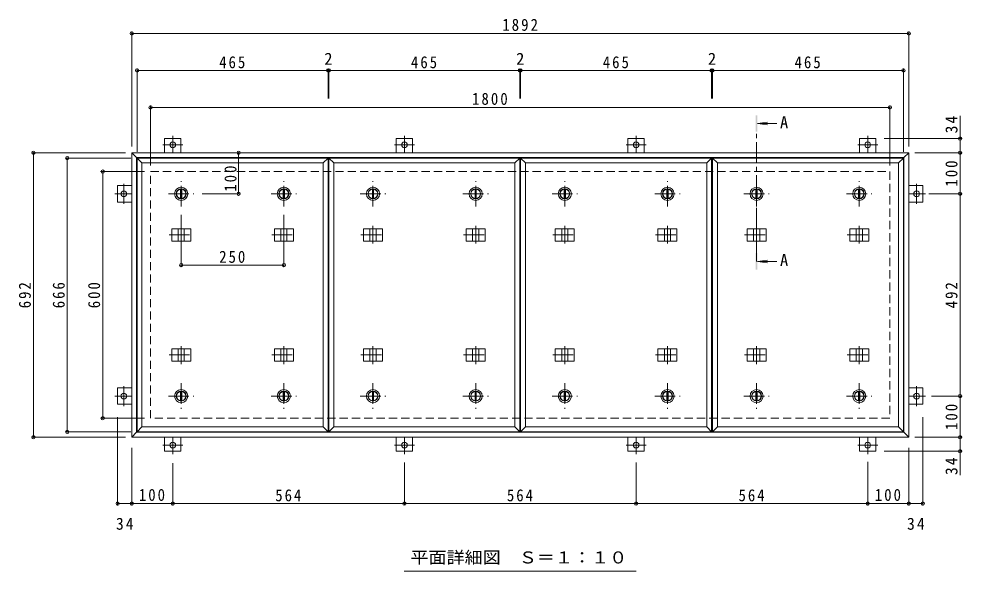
# Model space of a CAD drawing. Units: millimetres at full size, sheet at 1:10. Extents: x -2570 to 2311, y -1962 to 1160.
# Drawn here: x -2458 to -161, y -247 to 1096 of the extents above; entities that cross this region are included whole.
import ezdxf
from ezdxf.enums import TextEntityAlignment as Align

# ---------------------------------------------------------------- set-up
doc = ezdxf.new("R2010")
doc.units = ezdxf.units.MM
doc.header["$LTSCALE"] = 10
doc.header["$PDMODE"] = 32
doc.header["$PDSIZE"] = 8
doc.linetypes.add('CHAIN1', pattern=[8, 5, -1, 1, -1])
doc.linetypes.add('DASHED2', pattern=[3, 2, -1])
for name, color, linetype, lineweight in [('0-1_躯体', 2, 'DASHED2', 9), ('0-2_仕上', 3, 'Continuous', 9), ('0-3_建具', 4, 'Continuous', 9), ('0-5_寸法', 4, 'Continuous', 9), ('0-C', 2, 'Continuous', 9), ('0-E', 3, 'Continuous', 9), ('0-F', 7, 'Continuous', 9)]:
    doc.layers.add(name, color=color, linetype=linetype, lineweight=lineweight)
doc.styles.add('ＭＳ ゴシック', font='')
doc.styles.get('ＭＳ ゴシック').set_extended_font_data('MS Gothic')

msp = doc.modelspace()

# ---------------------------------------------------------------- linework, layer by layer
at = {"layer": '0-1_躯体'}
for p, q in [((-2136.8, 124.52), (-2136.8, 724.52)), ((-2136.8, 724.52), (-336.8, 724.52)), ((-336.8, 724.52), (-336.8, 124.52)), ((-336.8, 124.52), (-2136.8, 124.52))]:
    msp.add_line(p, q, dxfattribs=at)
at = {"layer": '0-2_仕上'}
for p, q in [((-2169.8, 757.52), (-2157.8, 745.52)), ((-2169.8, 91.52), (-2169.8, 757.52)), ((-2169.8, 757.52), (-1704.8, 757.52)), ((-2157.8, 745.52), (-1716.8, 745.52)), ((-1704.8, 91.52), (-1704.8, 757.52)), ((-1702.8, 757.52), (-1690.8, 745.52)), ((-1702.8, 91.52), (-1702.8, 757.52)), ((-1702.8, 757.52), (-1237.8, 757.52)), ((-1690.8, 745.52), (-1249.8, 745.52)), ((-1237.8, 91.52), (-1237.8, 757.52)), ((-1235.8, 757.52), (-1223.8, 745.52)), ((-1235.8, 91.52), (-1235.8, 757.52)), ((-1235.8, 757.52), (-770.8, 757.52)), ((-1223.8, 745.52), (-782.8, 745.52)), ((-770.8, 91.52), (-770.8, 757.52)), ((-768.8, 757.52), (-756.8, 745.52)), ((-768.8, 91.52), (-768.8, 757.52)), ((-768.8, 757.52), (-303.8, 757.52)), ((-756.8, 745.52), (-315.8, 745.52)), ((-303.8, 91.52), (-303.8, 757.52)), ((-1716.8, 103.52), (-2157.8, 103.52)), ((-1704.8, 91.52), (-1716.8, 103.52)), ((-1249.8, 103.52), (-1690.8, 103.52)), ((-1237.8, 91.52), (-1249.8, 103.52)), ((-782.8, 103.52), (-1223.8, 103.52)), ((-770.8, 91.52), (-782.8, 103.52)), ((-315.8, 103.52), (-756.8, 103.52)), ((-303.8, 91.52), (-315.8, 103.52)), ((-1704.8, 91.52), (-2169.8, 91.52)), ((-1237.8, 91.52), (-1702.8, 91.52)), ((-770.8, 91.52), (-1235.8, 91.52)), ((-303.8, 91.52), (-768.8, 91.52))]:
    msp.add_line(p, q, dxfattribs=at)
for points in [[(-2169.8, 91.52), (-2157.8, 103.52), (-2157.8, 745.52)], [(-1716.8, 103.52), (-1716.8, 745.52), (-1704.8, 757.52)], [(-1702.8, 91.52), (-1690.8, 103.52), (-1690.8, 745.52)], [(-1249.8, 103.52), (-1249.8, 745.52), (-1237.8, 757.52)], [(-1235.8, 91.52), (-1223.8, 103.52), (-1223.8, 745.52)], [(-782.8, 103.52), (-782.8, 745.52), (-770.8, 757.52)], [(-768.8, 91.52), (-756.8, 103.52), (-756.8, 745.52)], [(-315.8, 103.52), (-315.8, 745.52), (-303.8, 757.52)]]:
    msp.add_lwpolyline(points, dxfattribs=at)
at = {"layer": '0-3_建具', "color": 2}
for p, q in [((-2182.8, 770.52), (-2170.8, 758.52)), ((-2182.8, 78.52), (-2182.8, 770.52)), ((-2182.8, 770.52), (-290.8, 770.52)), ((-2170.8, 90.52), (-2170.8, 758.52)), ((-2170.8, 758.52), (-302.8, 758.52)), ((-302.8, 758.52), (-290.8, 770.52)), ((-302.8, 90.52), (-302.8, 758.52)), ((-290.8, 770.52), (-290.8, 78.52)), ((-2170.8, 90.52), (-2182.8, 78.52)), ((-290.8, 78.52), (-2182.8, 78.52)), ((-302.8, 90.52), (-2170.8, 90.52)), ((-302.8, 90.52), (-290.8, 78.52))]:
    msp.add_line(p, q, dxfattribs=at)
at = {"layer": '0-3_建具'}
for p, q in [((-2085.39, 585.52), (-2085.39, 555.52)), ((-2085.39, 585.52), (-2039.21, 585.52)), ((-2069.8, 585.52), (-2069.8, 555.52)), ((-2054.8, 585.52), (-2054.8, 555.52)), ((-2039.21, 585.52), (-2039.21, 555.52)), ((-1835.39, 585.52), (-1835.39, 555.52)), ((-1835.39, 585.52), (-1789.21, 585.52)), ((-1819.8, 585.52), (-1819.8, 555.52)), ((-1804.8, 585.52), (-1804.8, 555.52)), ((-1789.21, 585.52), (-1789.21, 555.52)), ((-1618.39, 585.52), (-1618.39, 555.52)), ((-1618.39, 585.52), (-1572.21, 585.52)), ((-1602.8, 585.52), (-1602.8, 555.52)), ((-1587.8, 585.52), (-1587.8, 555.52)), ((-1572.21, 585.52), (-1572.21, 555.52)), ((-1368.39, 585.52), (-1368.39, 555.52)), ((-1368.39, 585.52), (-1322.21, 585.52)), ((-1352.8, 585.52), (-1352.8, 555.52)), ((-1337.8, 585.52), (-1337.8, 555.52)), ((-1322.21, 585.52), (-1322.21, 555.52)), ((-1151.39, 585.52), (-1151.39, 555.52)), ((-1151.39, 585.52), (-1105.21, 585.52)), ((-1135.8, 585.52), (-1135.8, 555.52)), ((-1120.8, 585.52), (-1120.8, 555.52)), ((-1105.21, 585.52), (-1105.21, 555.52)), ((-901.39, 585.52), (-901.39, 555.52)), ((-901.39, 585.52), (-855.21, 585.52)), ((-885.8, 585.52), (-885.8, 555.52)), ((-870.8, 585.52), (-870.8, 555.52)), ((-855.21, 585.52), (-855.21, 555.52)), ((-684.39, 585.52), (-684.39, 555.52)), ((-684.39, 585.52), (-638.21, 585.52)), ((-668.8, 585.52), (-668.8, 555.52)), ((-653.8, 585.52), (-653.8, 555.52)), ((-638.21, 585.52), (-638.21, 555.52)), ((-434.39, 585.52), (-434.39, 555.52)), ((-434.39, 585.52), (-388.21, 585.52)), ((-418.8, 585.52), (-418.8, 555.52)), ((-403.8, 585.52), (-403.8, 555.52)), ((-388.21, 585.52), (-388.21, 555.52)), ((-2085.39, 555.52), (-2039.21, 555.52)), ((-1835.39, 555.52), (-1789.21, 555.52)), ((-1618.39, 555.52), (-1572.21, 555.52)), ((-1368.39, 555.52), (-1322.21, 555.52)), ((-1151.39, 555.52), (-1105.21, 555.52)), ((-901.39, 555.52), (-855.21, 555.52)), ((-684.39, 555.52), (-638.21, 555.52)), ((-434.39, 555.52), (-388.21, 555.52)), ((-2085.39, 263.52), (-2085.39, 293.52)), ((-2085.39, 293.52), (-2039.21, 293.52)), ((-2069.8, 263.52), (-2069.8, 293.52)), ((-2054.8, 263.52), (-2054.8, 293.52)), ((-2039.21, 263.52), (-2039.21, 293.52)), ((-1835.39, 263.52), (-1835.39, 293.52)), ((-1835.39, 293.52), (-1789.21, 293.52)), ((-1819.8, 263.52), (-1819.8, 293.52)), ((-1804.8, 263.52), (-1804.8, 293.52)), ((-1789.21, 263.52), (-1789.21, 293.52)), ((-1618.39, 263.52), (-1618.39, 293.52)), ((-1618.39, 293.52), (-1572.21, 293.52)), ((-1602.8, 263.52), (-1602.8, 293.52)), ((-1587.8, 263.52), (-1587.8, 293.52)), ((-1572.21, 263.52), (-1572.21, 293.52)), ((-1368.39, 263.52), (-1368.39, 293.52)), ((-1368.39, 293.52), (-1322.21, 293.52)), ((-1352.8, 263.52), (-1352.8, 293.52)), ((-1337.8, 263.52), (-1337.8, 293.52)), ((-1322.21, 263.52), (-1322.21, 293.52)), ((-1151.39, 263.52), (-1151.39, 293.52)), ((-1151.39, 293.52), (-1105.21, 293.52)), ((-1135.8, 263.52), (-1135.8, 293.52)), ((-1120.8, 263.52), (-1120.8, 293.52)), ((-1105.21, 263.52), (-1105.21, 293.52)), ((-901.39, 263.52), (-901.39, 293.52)), ((-901.39, 293.52), (-855.21, 293.52)), ((-885.8, 263.52), (-885.8, 293.52)), ((-870.8, 263.52), (-870.8, 293.52)), ((-855.21, 263.52), (-855.21, 293.52)), ((-684.39, 263.52), (-684.39, 293.52)), ((-684.39, 293.52), (-638.21, 293.52)), ((-668.8, 263.52), (-668.8, 293.52)), ((-653.8, 263.52), (-653.8, 293.52)), ((-638.21, 263.52), (-638.21, 293.52)), ((-434.39, 263.52), (-434.39, 293.52)), ((-434.39, 293.52), (-388.21, 293.52)), ((-418.8, 263.52), (-418.8, 293.52)), ((-403.8, 263.52), (-403.8, 293.52)), ((-388.21, 263.52), (-388.21, 293.52)), ((-2085.39, 263.52), (-2039.21, 263.52)), ((-1835.39, 263.52), (-1789.21, 263.52)), ((-1618.39, 263.52), (-1572.21, 263.52)), ((-1368.39, 263.52), (-1322.21, 263.52)), ((-1151.39, 263.52), (-1105.21, 263.52)), ((-901.39, 263.52), (-855.21, 263.52)), ((-684.39, 263.52), (-638.21, 263.52)), ((-434.39, 263.52), (-388.21, 263.52))]:
    msp.add_line(p, q, dxfattribs=at)
at = {"layer": '0-3_建具', "linetype": 'CHAIN1'}
for p, q in [((-2062.3, 592.63), (-2062.3, 549.4)), ((-1812.3, 592.63), (-1812.3, 549.4)), ((-1595.3, 592.63), (-1595.3, 549.4)), ((-1345.3, 592.63), (-1345.3, 549.4)), ((-1128.3, 592.63), (-1128.3, 549.4)), ((-878.3, 592.63), (-878.3, 549.4)), ((-661.3, 592.63), (-661.3, 549.4)), ((-411.3, 592.63), (-411.3, 549.4)), ((-2091.71, 570.52), (-2032.89, 570.52)), ((-1841.71, 570.52), (-1782.89, 570.52)), ((-1624.71, 570.52), (-1565.89, 570.52)), ((-1374.71, 570.52), (-1315.89, 570.52)), ((-1157.71, 570.52), (-1098.89, 570.52)), ((-907.71, 570.52), (-848.89, 570.52)), ((-690.71, 570.52), (-631.89, 570.52)), ((-440.71, 570.52), (-381.89, 570.52)), ((-2062.3, 256.4), (-2062.3, 299.64)), ((-1812.3, 256.4), (-1812.3, 299.64)), ((-1595.3, 256.4), (-1595.3, 299.64)), ((-1345.3, 256.4), (-1345.3, 299.64)), ((-1128.3, 256.4), (-1128.3, 299.64)), ((-878.3, 256.4), (-878.3, 299.64)), ((-661.3, 256.4), (-661.3, 299.64)), ((-411.3, 256.4), (-411.3, 299.64)), ((-2091.71, 278.52), (-2032.89, 278.52)), ((-1841.71, 278.52), (-1782.89, 278.52)), ((-1624.71, 278.52), (-1565.89, 278.52)), ((-1374.71, 278.52), (-1315.89, 278.52)), ((-1157.71, 278.52), (-1098.89, 278.52)), ((-907.71, 278.52), (-848.89, 278.52)), ((-690.71, 278.52), (-631.89, 278.52)), ((-440.71, 278.52), (-381.89, 278.52))]:
    msp.add_line(p, q, dxfattribs=at)
at = {"layer": '0-5_寸法'}
for p, q in [((-659.3, 841.33), (-634.51, 844.6)), ((-659.3, 841.33), (-634.51, 838.07)), ((-659.3, 841.33), (-611.84, 841.33)), ((-659.3, 506.21), (-634.51, 509.47)), ((-659.3, 506.21), (-634.51, 502.95)), ((-659.3, 506.21), (-611.84, 506.21))]:
    msp.add_line(p, q, dxfattribs=at)
at = {"layer": '0-5_寸法', "linetype": 'CHAIN1'}
msp.add_line((-661.3, 506.21), (-661.3, 821.33), dxfattribs=at)
at = {"layer": '0-5_寸法', "color": 7}
msp.add_line((-1519.33, -247.26), (-954.27, -247.26), dxfattribs=at)
at = {"layer": '0-5_寸法'}
for points in [[(-659.3, 861.33), (-663.3, 861.33), (-659.3, 821.33), (-663.3, 821.33)], [(-659.3, 486.21), (-663.3, 486.21), (-659.3, 526.21), (-663.3, 526.21)]]:
    msp.add_solid(points, dxfattribs=at)
at = {"layer": '0-C', "linetype": 'CHAIN1'}
for p, q in [((-2062.3, 639.52), (-2062.3, 701.52)), ((-1812.3, 639.52), (-1812.3, 701.52)), ((-1595.3, 639.52), (-1595.3, 701.52)), ((-1345.3, 639.52), (-1345.3, 701.52)), ((-1128.3, 639.52), (-1128.3, 701.52)), ((-878.3, 639.52), (-878.3, 701.52)), ((-661.3, 639.52), (-661.3, 701.52)), ((-411.3, 639.52), (-411.3, 701.52)), ((-2093.3, 670.52), (-2031.3, 670.52)), ((-1843.3, 670.52), (-1781.3, 670.52)), ((-1626.3, 670.52), (-1564.3, 670.52)), ((-1376.3, 670.52), (-1314.3, 670.52)), ((-1159.3, 670.52), (-1097.3, 670.52)), ((-909.3, 670.52), (-847.3, 670.52)), ((-692.3, 670.52), (-630.3, 670.52)), ((-442.3, 670.52), (-380.3, 670.52)), ((-2062.3, 209.52), (-2062.3, 147.52)), ((-1812.3, 209.52), (-1812.3, 147.52)), ((-1595.3, 209.52), (-1595.3, 147.52)), ((-1345.3, 209.52), (-1345.3, 147.52)), ((-1128.3, 209.52), (-1128.3, 147.52)), ((-878.3, 209.52), (-878.3, 147.52)), ((-661.3, 209.52), (-661.3, 147.52)), ((-411.3, 209.52), (-411.3, 147.52)), ((-2093.3, 178.52), (-2031.3, 178.52)), ((-1843.3, 178.52), (-1781.3, 178.52)), ((-1626.3, 178.52), (-1564.3, 178.52)), ((-1376.3, 178.52), (-1314.3, 178.52)), ((-1159.3, 178.52), (-1097.3, 178.52)), ((-909.3, 178.52), (-847.3, 178.52)), ((-692.3, 178.52), (-630.3, 178.52)), ((-442.3, 178.52), (-380.3, 178.52))]:
    msp.add_line(p, q, dxfattribs=at)
at = {"layer": '0-C'}
for p, q in [((-2063.8, 681.92), (-2063.8, 659.12)), ((-2060.8, 681.92), (-2060.8, 659.12)), ((-1813.8, 681.92), (-1813.8, 659.12)), ((-1810.8, 681.92), (-1810.8, 659.12)), ((-1596.8, 681.92), (-1596.8, 659.12)), ((-1593.8, 681.92), (-1593.8, 659.12)), ((-1346.8, 681.92), (-1346.8, 659.12)), ((-1343.8, 681.92), (-1343.8, 659.12)), ((-1129.8, 681.92), (-1129.8, 659.12)), ((-1126.8, 681.92), (-1126.8, 659.12)), ((-879.8, 681.92), (-879.8, 659.12)), ((-876.8, 681.92), (-876.8, 659.12)), ((-662.8, 681.92), (-662.8, 659.12)), ((-659.8, 681.92), (-659.8, 659.12)), ((-412.8, 681.92), (-412.8, 659.12)), ((-409.8, 681.92), (-409.8, 659.12)), ((-2063.8, 167.11), (-2063.8, 189.92)), ((-2060.8, 167.11), (-2060.8, 189.92)), ((-1813.8, 167.11), (-1813.8, 189.92)), ((-1810.8, 167.11), (-1810.8, 189.92)), ((-1596.8, 167.11), (-1596.8, 189.92)), ((-1593.8, 167.11), (-1593.8, 189.92)), ((-1346.8, 167.11), (-1346.8, 189.92)), ((-1343.8, 167.11), (-1343.8, 189.92)), ((-1129.8, 167.11), (-1129.8, 189.92)), ((-1126.8, 167.11), (-1126.8, 189.92)), ((-879.8, 167.11), (-879.8, 189.92)), ((-876.8, 167.11), (-876.8, 189.92)), ((-662.8, 167.11), (-662.8, 189.92)), ((-659.8, 167.11), (-659.8, 189.92)), ((-412.8, 167.11), (-412.8, 189.92)), ((-409.8, 167.11), (-409.8, 189.92))]:
    msp.add_line(p, q, dxfattribs=at)
for centre, radius in [((-2062.3, 670.52), 16), ((-2062.3, 670.52), 12), ((-2062.3, 670.52), 11.5), ((-1812.3, 670.52), 16), ((-1812.3, 670.52), 12), ((-1812.3, 670.52), 11.5), ((-1595.3, 670.52), 16), ((-1595.3, 670.52), 12), ((-1595.3, 670.52), 11.5), ((-1345.3, 670.52), 16), ((-1345.3, 670.52), 12), ((-1345.3, 670.52), 11.5), ((-1128.3, 670.52), 16), ((-1128.3, 670.52), 12), ((-1128.3, 670.52), 11.5), ((-878.3, 670.52), 16), ((-878.3, 670.52), 12), ((-878.3, 670.52), 11.5), ((-661.3, 670.52), 16), ((-661.3, 670.52), 12), ((-661.3, 670.52), 11.5), ((-411.3, 670.52), 16), ((-411.3, 670.52), 12), ((-411.3, 670.52), 11.5), ((-2062.3, 178.52), 16), ((-2062.3, 178.52), 12), ((-2062.3, 178.52), 11.5), ((-1812.3, 178.52), 16), ((-1812.3, 178.52), 12), ((-1812.3, 178.52), 11.5), ((-1595.3, 178.52), 16), ((-1595.3, 178.52), 12), ((-1595.3, 178.52), 11.5), ((-1345.3, 178.52), 16), ((-1345.3, 178.52), 12), ((-1345.3, 178.52), 11.5), ((-1128.3, 178.52), 16), ((-1128.3, 178.52), 12), ((-1128.3, 178.52), 11.5), ((-878.3, 178.52), 16), ((-878.3, 178.52), 12), ((-878.3, 178.52), 11.5), ((-661.3, 178.52), 16), ((-661.3, 178.52), 12), ((-661.3, 178.52), 11.5), ((-411.3, 178.52), 16), ((-411.3, 178.52), 12), ((-411.3, 178.52), 11.5)]:
    msp.add_circle(centre, radius, dxfattribs=at)
at = {"layer": '0-E'}
for p, q in [((-2102.8, 804.72), (-2062.8, 804.72)), ((-2102.8, 804.72), (-2102.8, 770.52)), ((-2062.8, 804.72), (-2062.8, 770.52)), ((-1538.8, 804.72), (-1498.8, 804.72)), ((-1538.8, 804.72), (-1538.8, 770.52)), ((-1498.8, 804.72), (-1498.8, 770.52)), ((-974.8, 804.72), (-934.8, 804.72)), ((-974.8, 804.72), (-974.8, 770.52)), ((-934.8, 804.72), (-934.8, 770.52)), ((-410.8, 804.72), (-370.8, 804.72)), ((-410.8, 804.72), (-410.8, 770.52)), ((-370.8, 804.72), (-370.8, 770.52)), ((-2217, 650.52), (-2217, 690.52)), ((-2217, 690.52), (-2182.8, 690.52)), ((-256.6, 690.52), (-290.8, 690.52)), ((-256.6, 690.52), (-256.6, 650.52)), ((-2217, 650.52), (-2182.8, 650.52)), ((-256.6, 650.52), (-290.8, 650.52)), ((-2217, 158.52), (-2217, 198.52)), ((-2217, 198.52), (-2182.8, 198.52)), ((-256.6, 198.52), (-290.8, 198.52)), ((-256.6, 198.52), (-256.6, 158.52)), ((-2217, 158.52), (-2182.8, 158.52)), ((-256.6, 158.52), (-290.8, 158.52)), ((-2102.8, 44.32), (-2102.8, 78.52)), ((-2062.8, 44.32), (-2062.8, 78.52)), ((-1538.8, 44.32), (-1538.8, 78.52)), ((-1498.8, 44.32), (-1498.8, 78.52)), ((-974.8, 44.32), (-974.8, 78.52)), ((-934.8, 44.32), (-934.8, 78.52)), ((-410.8, 44.32), (-410.8, 78.52)), ((-370.8, 44.32), (-370.8, 78.52)), ((-2062.8, 44.32), (-2102.8, 44.32)), ((-1498.8, 44.32), (-1538.8, 44.32)), ((-934.8, 44.32), (-974.8, 44.32)), ((-370.8, 44.32), (-410.8, 44.32))]:
    msp.add_line(p, q, dxfattribs=at)
at = {"layer": '0-E', "linetype": 'CHAIN1'}
for p, q in [((-2082.8, 811.69), (-2082.8, 770.52)), ((-1518.8, 811.69), (-1518.8, 770.52)), ((-954.8, 811.69), (-954.8, 770.52)), ((-390.8, 811.69), (-390.8, 770.52)), ((-2058.42, 789.72), (-2107.18, 789.72)), ((-1494.42, 789.72), (-1543.18, 789.72)), ((-930.42, 789.72), (-979.18, 789.72)), ((-366.42, 789.72), (-415.18, 789.72)), ((-2202, 694.89), (-2202, 646.14)), ((-271.6, 646.14), (-271.6, 694.89)), ((-2223.97, 670.52), (-2182.8, 670.52)), ((-249.63, 670.52), (-290.8, 670.52)), ((-2202, 202.89), (-2202, 154.14)), ((-271.6, 154.14), (-271.6, 202.89)), ((-2223.97, 178.52), (-2182.8, 178.52)), ((-249.63, 178.52), (-290.8, 178.52)), ((-2082.8, 37.34), (-2082.8, 78.52)), ((-1518.8, 37.34), (-1518.8, 78.52)), ((-954.8, 37.34), (-954.8, 78.52)), ((-390.8, 37.34), (-390.8, 78.52)), ((-2107.18, 59.32), (-2058.42, 59.32)), ((-1543.18, 59.32), (-1494.42, 59.32)), ((-979.18, 59.32), (-930.42, 59.32)), ((-415.18, 59.32), (-366.42, 59.32))]:
    msp.add_line(p, q, dxfattribs=at)
at = {"layer": '0-E'}
for centre in [(-2082.8, 789.72), (-1518.8, 789.72), (-954.8, 789.72), (-390.8, 789.72), (-2202, 670.52), (-271.6, 670.52), (-2202, 178.52), (-271.6, 178.52), (-2082.8, 59.32), (-1518.8, 59.32), (-954.8, 59.32), (-390.8, 59.32)]:
    msp.add_circle(centre, 7, dxfattribs=at)
at = {"layer": '0-F'}
for p, q in [((-2182.8, 785.52), (-2182.8, 1065.52)), ((-2182.8, 1060.52), (-290.8, 1060.52)), ((-290.8, 785.52), (-290.8, 1065.52)), ((-2169.8, 772.52), (-2169.8, 975.52)), ((-2169.8, 970.52), (-1704.8, 970.52)), ((-1704.8, 973.52), (-1704.8, 902.4)), ((-1704.8, 970.52), (-1702.8, 970.52)), ((-1702.8, 973.52), (-1702.8, 902.4)), ((-1702.8, 970.52), (-1237.8, 970.52)), ((-1237.8, 973.52), (-1237.8, 902.4)), ((-1237.8, 970.52), (-1235.8, 970.52)), ((-1235.8, 973.52), (-1235.8, 902.4)), ((-1235.8, 970.52), (-770.8, 970.52)), ((-770.8, 973.52), (-770.8, 902.4)), ((-770.8, 970.52), (-768.8, 970.52)), ((-768.8, 973.52), (-768.8, 902.4)), ((-768.8, 970.52), (-303.8, 970.52)), ((-303.8, 772.52), (-303.8, 975.52)), ((-2136.8, 739.52), (-2136.8, 885.52)), ((-2136.8, 880.52), (-336.8, 880.52)), ((-336.8, 739.52), (-336.8, 885.52)), ((-165.82, 804.72), (-165.82, 859.9)), ((-160.82, 804.72), (-350.8, 804.72)), ((-165.82, 770.52), (-165.82, 804.72)), ((-2197.8, 770.52), (-2427.06, 770.52)), ((-2422.06, 78.52), (-2422.06, 770.52)), ((-1922.38, 770.52), (-1922.38, 670.52)), ((-275.8, 770.52), (-160.82, 770.52)), ((-165.82, 670.52), (-165.82, 770.52)), ((-2184.8, 757.52), (-2344.59, 757.52)), ((-2339.59, 91.52), (-2339.59, 757.52)), ((-2151.8, 724.52), (-2258.42, 724.52)), ((-2253.42, 124.52), (-2253.42, 724.52)), ((-1919.38, 670.52), (-2011.3, 670.52)), ((-241.87, 670.52), (-160.82, 670.52)), ((-165.82, 178.52), (-165.82, 670.52)), ((-2062.3, 494.22), (-2062.3, 619.52)), ((-1812.3, 494.22), (-1812.3, 619.52)), ((-2062.3, 497.22), (-1812.3, 497.22)), ((-235.28, 178.52), (-160.82, 178.52)), ((-165.82, 78.52), (-165.82, 178.52)), ((-2151.8, 124.52), (-2258.42, 124.52)), ((-2217, -87.85), (-2217, 127.31)), ((-256.6, -87.85), (-256.6, 127.31)), ((-2197.8, 78.52), (-2427.06, 78.52)), ((-2184.8, 91.52), (-2344.59, 91.52)), ((-275.8, 78.52), (-160.82, 78.52)), ((-165.82, 78.52), (-165.82, 44.32)), ((-2182.8, 52.31), (-2182.8, -87.85)), ((-290.8, 52.31), (-290.8, -87.85)), ((-160.82, 44.32), (-350.8, 44.32)), ((-165.82, 44.32), (-165.82, -13.63)), ((-2082.8, 15.01), (-2082.8, -87.85)), ((-1518.8, -85.85), (-1518.8, 17.34)), ((-954.8, -85.85), (-954.8, 17.34)), ((-390.8, 18.38), (-390.8, -87.85)), ((-2217, -82.85), (-2182.8, -82.85)), ((-2182.8, -82.85), (-2082.8, -82.85)), ((-2082.8, -82.85), (-1518.8, -82.85)), ((-1518.8, -82.85), (-954.8, -82.85)), ((-954.8, -82.85), (-390.8, -82.85)), ((-390.8, -82.85), (-290.8, -82.85)), ((-290.8, -82.85), (-256.6, -82.85))]:
    msp.add_line(p, q, dxfattribs=at)
for p in [(-2182.8, 1060.52), (-290.8, 1060.52), (-2169.8, 970.52), (-1704.8, 970.52), (-1702.8, 970.52), (-1237.8, 970.52), (-1235.8, 970.52), (-770.8, 970.52), (-768.8, 970.52), (-303.8, 970.52), (-2136.8, 880.52), (-336.8, 880.52), (-165.82, 804.72), (-2422.06, 770.52), (-2339.59, 757.52), (-1922.38, 770.52), (-165.82, 770.52), (-2253.42, 724.52), (-1922.38, 670.52), (-165.82, 670.52), (-2062.3, 497.22), (-1812.3, 497.22), (-165.82, 178.52), (-2253.42, 124.52), (-2339.59, 91.52), (-2422.06, 78.52), (-165.82, 78.52), (-165.82, 44.32), (-2217, -82.85), (-2182.8, -82.85), (-2082.8, -82.85), (-1518.8, -82.85), (-954.8, -82.85), (-390.8, -82.85), (-290.8, -82.85), (-256.6, -82.85)]:
    msp.add_point(p, dxfattribs=at)

# ---------------------------------------------------------------- texts
at = {"layer": '0-5_寸法', "color": 2, "style": 'ＭＳ ゴシック'}
for p in [(-604.27, 820.94), (-604.27, 485.81)]:
    msp.add_text('A', height=29.33, dxfattribs=at).set_placement(p, align=Align.BOTTOM_LEFT)
at = {"layer": '0-5_寸法', "color": 2, "style": 'ＭＳ ゴシック', "width": 1.1}
msp.add_text('平面詳細図\u3000Ｓ＝１：１０', height=29.33, dxfattribs=at).set_placement((-1504.3, -237.45), align=Align.BOTTOM_LEFT)
at = {"layer": '0-F', "color": 2, "style": 'ＭＳ ゴシック'}
for p in [(-1713.8, 975.52), (-1246.8, 975.52), (-779.8, 975.52)]:
    msp.add_text('2', height=29.33, dxfattribs=at).set_placement(p, align=Align.BOTTOM_LEFT)
at = {"layer": '0-F', "color": 2, "char_height": 29.33, "attachment_point": 7, "style": 'ＭＳ ゴシック'}
for s, insert in [('\\T1.28;\\W0.9;1892', (-1280.55, 1066.52)), ('\\T1.27;\\W0.9;465', (-1969.8, 975.52)), ('\\T1.27;\\W0.9;465', (-1502.8, 975.52)), ('\\T1.27;\\W0.9;465', (-1035.8, 975.52)), ('\\T1.27;\\W0.9;465', (-568.8, 975.52)), ('\\T1.28;\\W0.9;1800', (-1354.2, 886.52)), ('\\T1.27;\\W0.9;250', (-1969.8, 502.22)), ('\\T1.27;\\W0.9;100', (-2165.3, -76.85)), ('\\T1.27;\\W0.9;564', (-1833.3, -77.85)), ('\\T1.27;\\W0.9;564', (-1269.3, -77.85)), ('\\T1.27;\\W0.9;564', (-705.3, -77.85)), ('\\T1.27;\\W0.9;100', (-373.3, -76.85)), ('\\T1.27;\\W0.95;34', (-2221.15, -147.07)), ('\\T1.27;\\W0.95;34', (-294.95, -147.07))]:
    msp.add_mtext(s, dxfattribs=dict(at, insert=insert))
at = {"layer": '0-F', "color": 2, "char_height": 29.33, "attachment_point": 7, "rotation": 90, "style": 'ＭＳ ゴシック'}
for s, insert in [('\\T1.27;\\W0.95;34', (-171.82, 817.4)), ('\\T1.27;\\W0.9;100', (-1927.38, 675.61)), ('\\T1.27;\\W0.9;100', (-171.82, 688.02)), ('\\T1.27;\\W0.9;692', (-2428.06, 392.02)), ('\\T1.27;\\W0.9;666', (-2345.59, 392.02)), ('\\T1.27;\\W0.9;600', (-2259.42, 392.02)), ('\\T1.27;\\W0.9;492', (-171.82, 392.02)), ('\\T1.27;\\W0.9;100', (-171.82, 96.02)), ('\\T1.27;\\W0.95;34', (-171.82, -13.63))]:
    msp.add_mtext(s, dxfattribs=dict(at, insert=insert))

doc.saveas('drawing.dxf')
